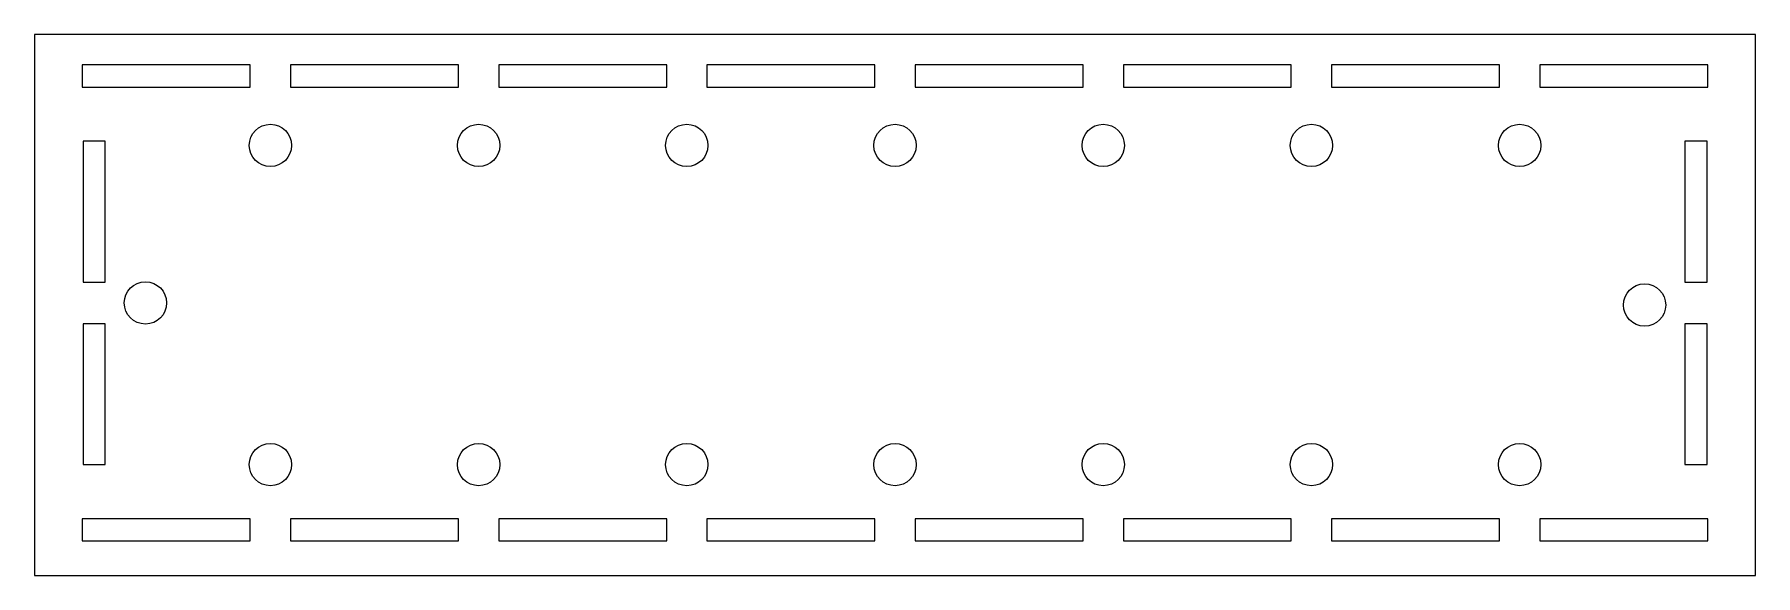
# Model space of a CAD drawing. Header units: millimetres. Extents: x 305 to 553, y -498 to -420.
import ezdxf

# ---------------------------------------------------------------- set-up
doc = ezdxf.new("R2010")
doc.units = ezdxf.units.MM

msp = doc.modelspace()

# ---------------------------------------------------------------- linework, layer by layer
at = {"color": 7, "linetype": 'Continuous', "lineweight": 25}
for p, q in [((552.79, -420), (304.79, -420)), ((304.79, -420), (304.79, -498)), ((552.79, -498), (552.79, -420)), ((335.89, -424.4), (311.69, -424.4)), ((311.69, -424.4), (311.69, -427.6)), ((335.89, -427.6), (335.89, -424.4)), ((365.89, -424.4), (341.69, -424.4)), ((341.69, -424.4), (341.69, -427.6)), ((365.89, -427.6), (365.89, -424.4)), ((395.89, -424.4), (371.69, -424.4)), ((371.69, -424.4), (371.69, -427.6)), ((395.89, -427.6), (395.89, -424.4)), ((425.89, -424.4), (401.69, -424.4)), ((401.69, -424.4), (401.69, -427.6)), ((425.89, -427.6), (425.89, -424.4)), ((455.89, -424.4), (431.69, -424.4)), ((431.69, -424.4), (431.69, -427.6)), ((455.89, -427.6), (455.89, -424.4)), ((485.89, -424.4), (461.69, -424.4)), ((461.69, -424.4), (461.69, -427.6)), ((485.89, -427.6), (485.89, -424.4)), ((515.89, -424.4), (491.69, -424.4)), ((491.69, -424.4), (491.69, -427.6)), ((515.89, -427.6), (515.89, -424.4)), ((545.89, -424.4), (521.69, -424.4)), ((521.69, -424.4), (521.69, -427.6)), ((545.89, -427.6), (545.89, -424.4)), ((311.69, -427.6), (335.89, -427.6)), ((341.69, -427.6), (365.89, -427.6)), ((371.69, -427.6), (395.89, -427.6)), ((401.69, -427.6), (425.89, -427.6)), ((431.69, -427.6), (455.89, -427.6)), ((461.69, -427.6), (485.89, -427.6)), ((491.69, -427.6), (515.89, -427.6)), ((521.69, -427.6), (545.89, -427.6)), ((314.99, -435.4), (311.79, -435.4)), ((311.79, -435.4), (311.79, -455.7)), ((314.99, -455.7), (314.99, -435.4)), ((542.59, -435.4), (542.59, -455.7)), ((545.79, -435.4), (542.59, -435.4)), ((545.79, -455.7), (545.79, -435.4)), ((311.79, -455.7), (314.99, -455.7)), ((542.59, -455.7), (545.79, -455.7)), ((314.99, -461.7), (311.79, -461.7)), ((311.79, -461.7), (311.79, -482)), ((314.99, -482), (314.99, -461.7)), ((542.59, -461.7), (542.59, -482)), ((545.79, -461.7), (542.59, -461.7)), ((545.79, -482), (545.79, -461.7)), ((311.79, -482), (314.99, -482)), ((542.59, -482), (545.79, -482)), ((311.69, -489.8), (311.69, -493)), ((335.89, -489.8), (311.69, -489.8)), ((335.89, -493), (335.89, -489.8)), ((365.89, -489.8), (341.69, -489.8)), ((341.69, -489.8), (341.69, -493)), ((365.89, -493), (365.89, -489.8)), ((371.69, -489.8), (371.69, -493)), ((395.89, -489.8), (371.69, -489.8)), ((395.89, -493), (395.89, -489.8)), ((401.69, -489.8), (401.69, -493)), ((425.89, -489.8), (401.69, -489.8)), ((425.89, -493), (425.89, -489.8)), ((431.69, -489.8), (431.69, -493)), ((455.89, -489.8), (431.69, -489.8)), ((455.89, -493), (455.89, -489.8)), ((461.69, -489.8), (461.69, -493)), ((485.89, -489.8), (461.69, -489.8)), ((485.89, -493), (485.89, -489.8)), ((491.69, -489.8), (491.69, -493)), ((515.89, -489.8), (491.69, -489.8)), ((515.89, -493), (515.89, -489.8)), ((521.69, -489.8), (521.69, -493)), ((545.89, -489.8), (521.69, -489.8)), ((545.89, -493), (545.89, -489.8)), ((311.69, -493), (335.89, -493)), ((341.69, -493), (365.89, -493)), ((371.69, -493), (395.89, -493)), ((401.69, -493), (425.89, -493)), ((431.69, -493), (455.89, -493)), ((461.69, -493), (485.89, -493)), ((491.69, -493), (515.89, -493)), ((521.69, -493), (545.89, -493)), ((304.79, -498), (552.79, -498))]:
    msp.add_line(p, q, dxfattribs=at)
for centre in [(338.79, -436), (368.79, -436), (398.79, -436), (428.79, -436), (458.79, -436), (488.79, -436), (518.79, -436), (320.79, -458.7), (536.79, -459), (338.79, -482), (368.79, -482), (398.79, -482), (428.79, -482), (458.79, -482), (488.79, -482), (518.79, -482)]:
    msp.add_circle(centre, 3.05, dxfattribs=at)

doc.saveas('drawing.dxf')
